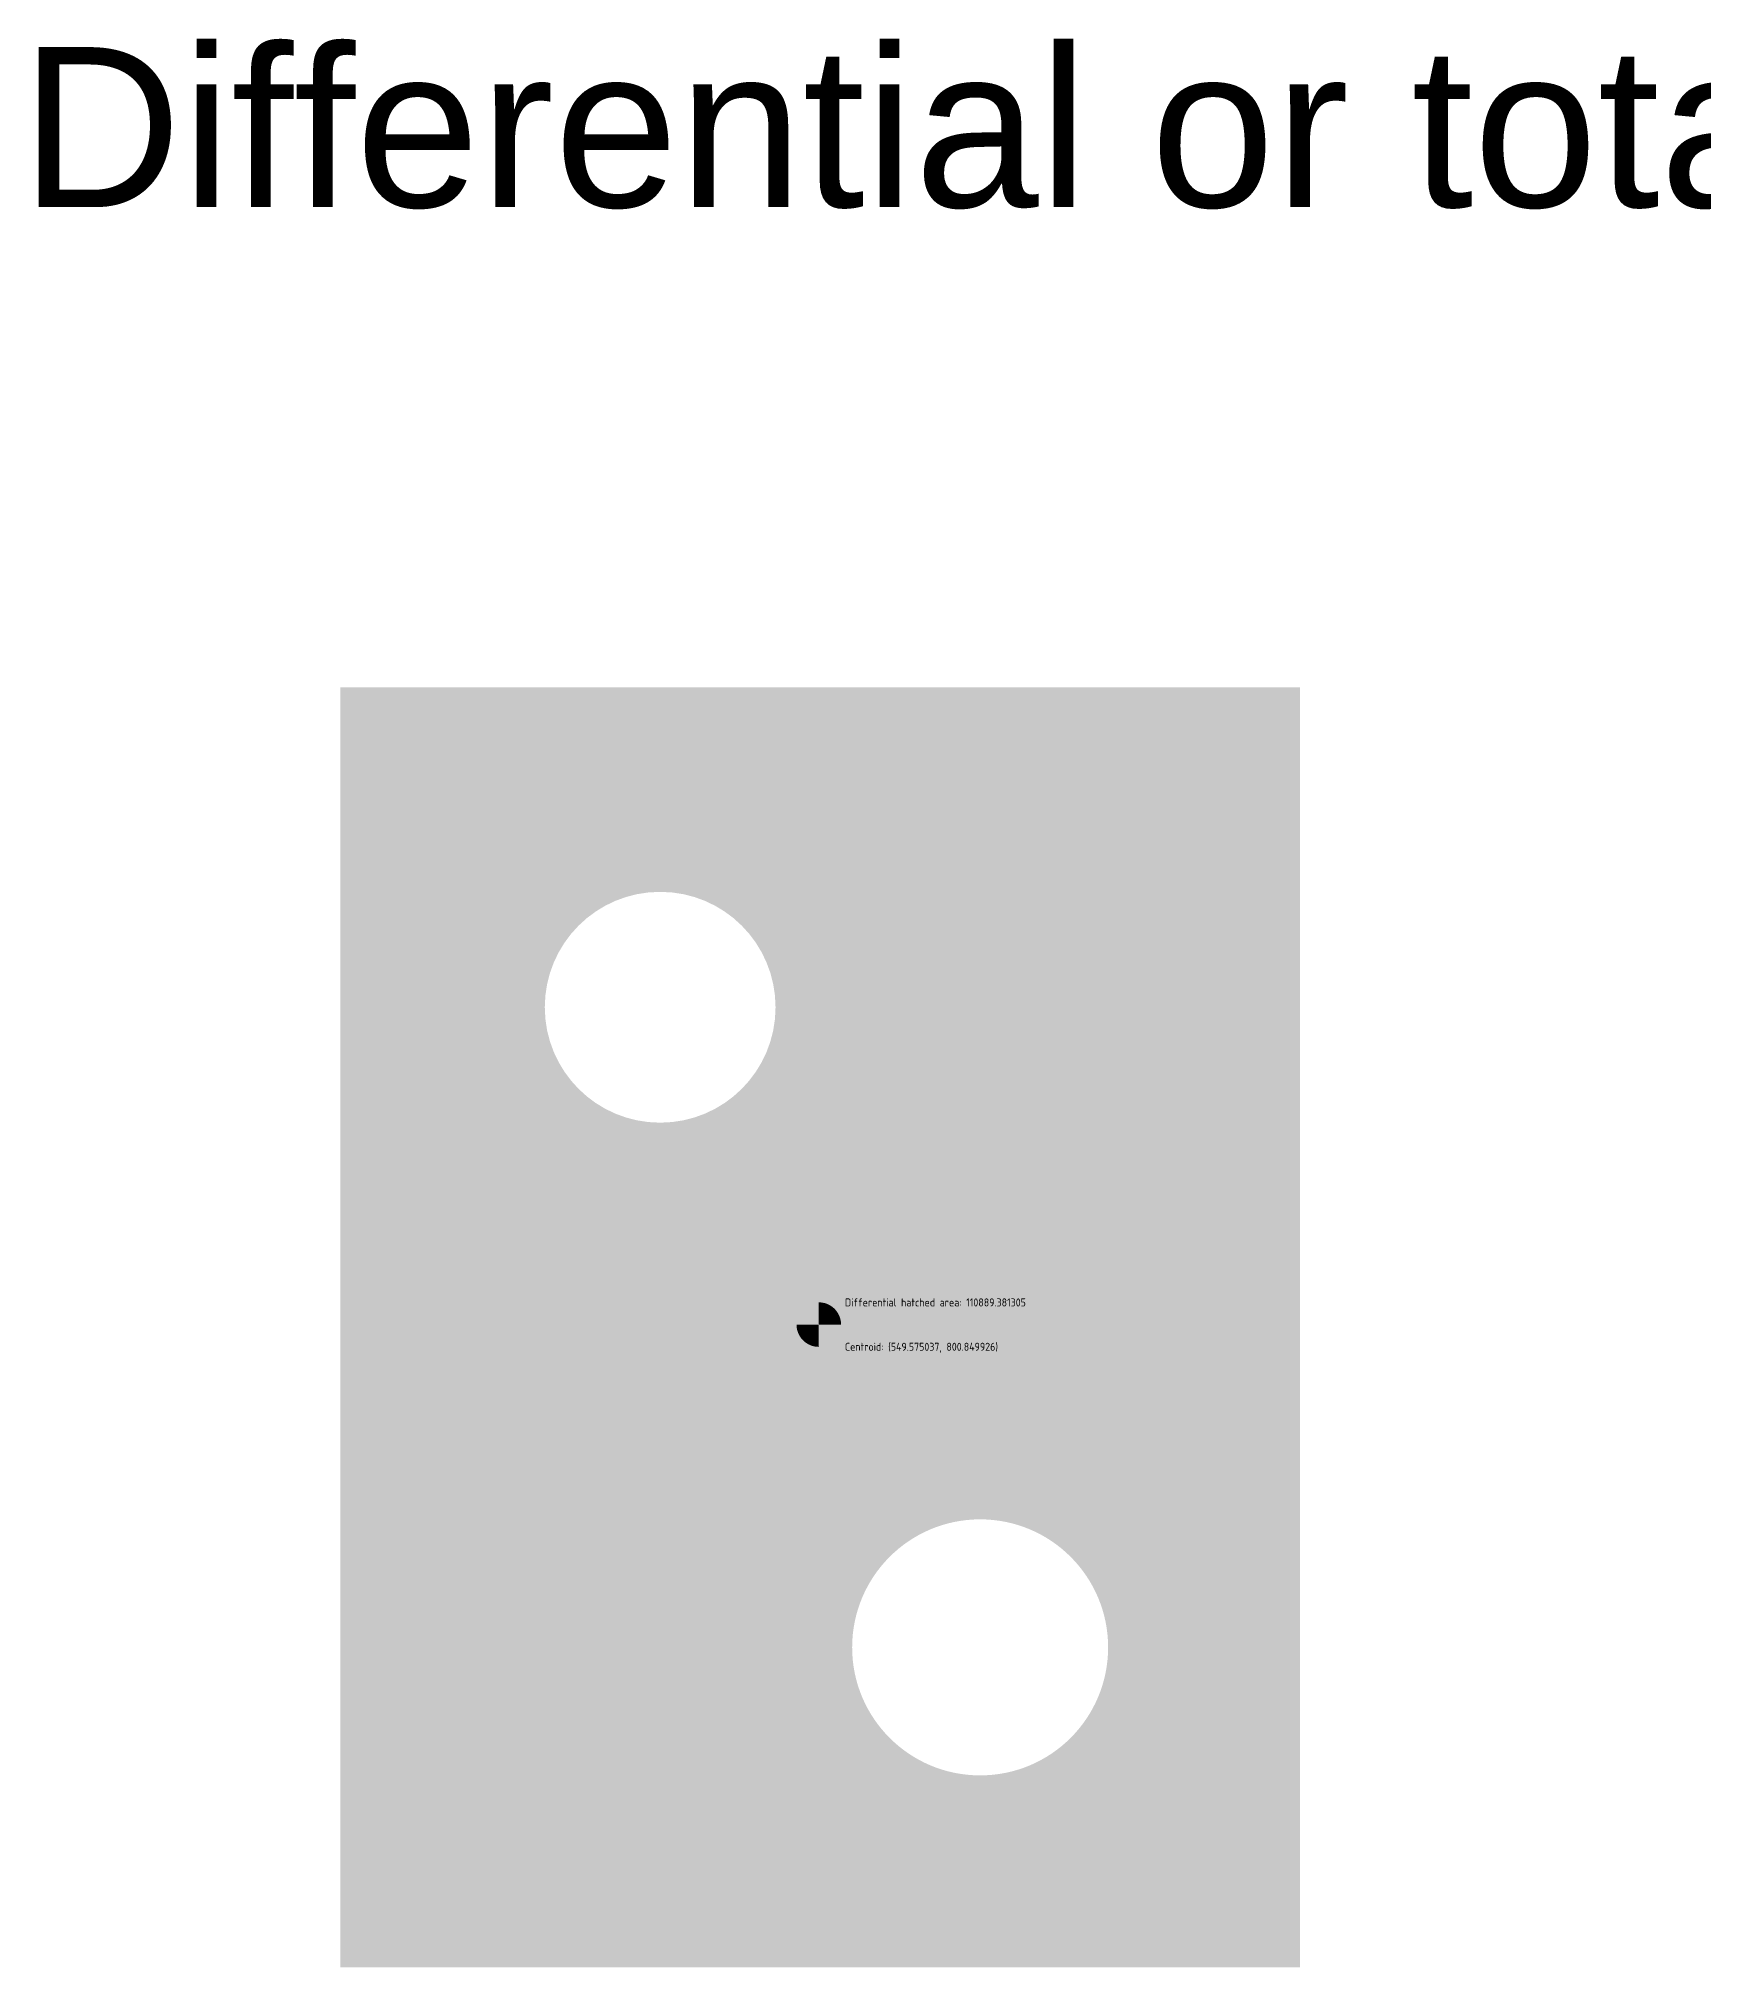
# Model space of a CAD drawing. Header units: millimetres. Extents: x 300 to 5400, y 194 to 3003.
# Drawn here: x 306 to 826, y 600 to 1203 of the extents above; entities that cross this region are included whole.
import ezdxf

# ---------------------------------------------------------------- set-up
doc = ezdxf.new("R2010")
doc.units = ezdxf.units.MM
for name, color, linetype, lineweight, true_color in [('As Hatch', 18, 'Continuous', 15, 0x000000), ('Centroid Examples (empty) ... As area centroid (empty) ... As arc segments (78)', 3, 'Continuous', 15, 0x00ff00), ('Text', 18, 'Continuous', 15, 0x000000)]:
    doc.layers.add(name, color=color, linetype=linetype, lineweight=lineweight, true_color=true_color)
doc.styles.add('textstyle25', font='arial.ttf')
doc.styles.add('textstyle60', font='')
doc.styles.add('textstyle61', font='')
doc.styles.get('textstyle60').set_extended_font_data('ISOCP')
doc.styles.get('textstyle61').set_extended_font_data('ISOCP')

msp = doc.modelspace()

# ---------------------------------------------------------------- hatches: boundary and pattern name
at = {"layer": 'As Hatch', "transparency": 33554687}
h = msp.add_hatch(color=256, dxfattribs=at)
h.paths.add_polyline_path([(400, 1000), (700, 1000), (700, 600), (400, 600)], flags=0)
edge = h.paths.add_edge_path(flags=0)
edge.add_arc((600, 700), 40, 0, 360)
edge = h.paths.add_edge_path(flags=0)
edge.add_arc((500, 900), 36.06, 0, 360)

# ---------------------------------------------------------------- linework, layer by layer
at = {"layer": 'Centroid Examples (empty) ... As area centroid (empty) ... As arc segments (78)', "color": 73, "true_color": 0x9bdc70, "flags": 128}
msp.add_lwpolyline([(542.65, 800.85, 0, 0, 1), (556.5, 800.85, 0, 0, 0), (553.04, 800.85, 7, 7, 0.414214), (549.58, 804.31, 0, 0, 0), (549.58, 797.39, 7, 7, -0.414214), (546.11, 800.85, 0, 0, 0), (542.65, 800.85, 0, 0, -1), (556.5, 800.85, 0, 0, 0)], format="xyseb", dxfattribs=at)

# ---------------------------------------------------------------- texts
at = {"layer": 'Centroid Examples (empty) ... As area centroid (empty) ... As arc segments (78)', "color": 73, "true_color": 0x9bdc70, "char_height": 2.5, "attachment_point": 1}
for s, insert, style in [('Differential hatched area: 110889.381305', (557.75, 809.03), 'textstyle60'), ('Centroid: (549.575037, 800.849926)', (557.75, 795.17), 'textstyle61')]:
    msp.add_mtext(s, dxfattribs=dict(at, insert=insert, style=style))
at = {"layer": 'Text', "insert": (300, 1200), "char_height": 50, "attachment_point": 1, "style": 'textstyle25'}
msp.add_mtext('Differential or total hatched area ', dxfattribs=at)

doc.saveas('drawing.dxf')
